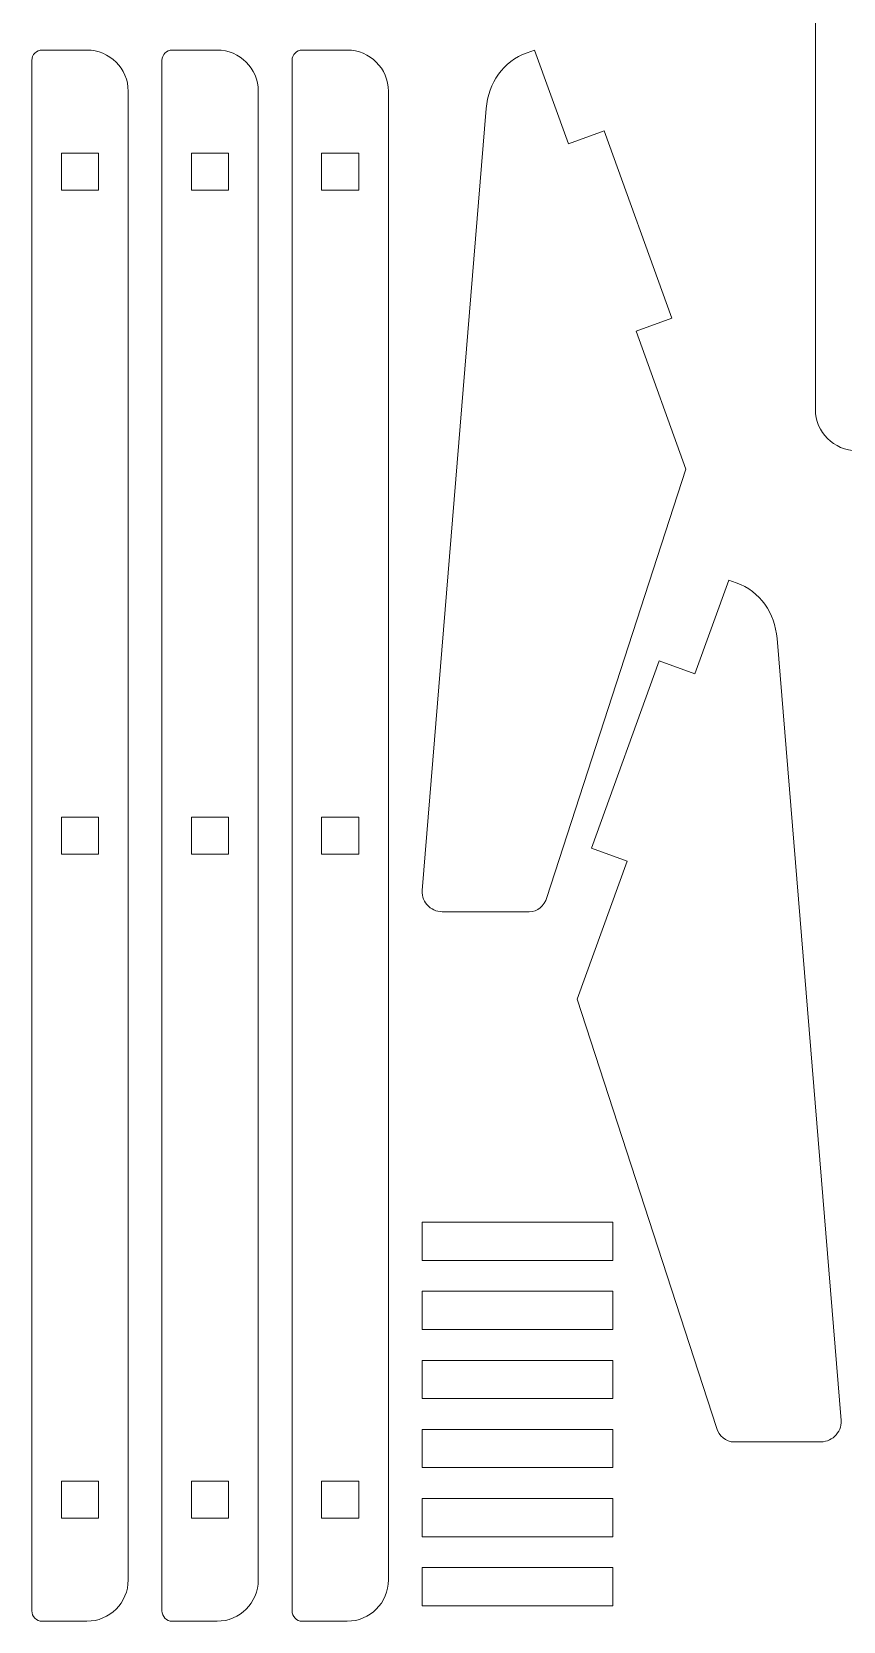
# Model space of a CAD drawing. Header units: millimetres. Extents: x -258 to 317, y -174 to 169.
# Drawn here: x -258.4 to -179.7, y -123.6 to 30.6 of the extents above; entities that cross this region are included whole.
import ezdxf

# ---------------------------------------------------------------- set-up
doc = ezdxf.new("R2010")
doc.units = ezdxf.units.MM
doc.header["$MEASUREMENT"] = 0
doc.layers.add('Layer 1', color=7, linetype='Continuous')

msp = doc.modelspace()

# ---------------------------------------------------------------- linework, layer by layer
at = {"layer": 'Layer 1', "color": 250, "lineweight": 9}
for points, knots in [([(-89.4032, 138.3285), (-89.4032, 138.3285), (-89.4032, -6.0713), (-89.4032, -6.0713), (-89.4032, -6.0713), (-89.4032, -8.2744), (-91.2, -10.0713), (-93.4031, -10.0713), (-93.4031, -10.0713), (-93.4031, -10.0713), (-118.1527, -10.0713), (-118.1527, -10.0713), (-118.1527, -10.0713), (-119.63, -10.0713), (-120.8663, -9.0251), (-121.111, -7.5682), (-121.111, -7.5682), (-122.3024, -0.4754), (-128.4717, 4.9287), (-135.9031, 4.9287), (-135.9031, 4.9287), (-143.3345, 4.9287), (-149.5038, -0.4754), (-150.6952, -7.5682), (-150.6952, -7.5682), (-150.9399, -9.025), (-152.1763, -10.0713), (-153.6535, -10.0713), (-153.6535, -10.0713), (-153.6535, -10.0713), (-178.4031, -10.0713), (-178.4031, -10.0713), (-178.4031, -10.0713), (-180.6062, -10.0713), (-182.4031, -8.2744), (-182.4031, -6.0713), (-182.4031, -6.0713), (-182.4031, -6.0713), (-182.4031, 138.3285), (-182.4031, 138.3285), (-182.4031, 138.3285), (-182.4031, 140.5316), (-180.6062, 142.3285), (-178.4031, 142.3285), (-178.4031, 142.3285), (-178.4031, 142.3285), (-153.6535, 142.3285), (-153.6535, 142.3285), (-153.6535, 142.3285), (-152.1762, 142.3285), (-150.9399, 141.2823), (-150.6952, 139.8254), (-150.6952, 139.8254), (-149.5038, 132.7326), (-143.3345, 127.3285), (-135.9031, 127.3285), (-135.9031, 127.3285), (-128.4717, 127.3285), (-122.3024, 132.7326), (-121.111, 139.8254), (-121.111, 139.8254), (-120.8663, 141.2822), (-119.6299, 142.3285), (-118.1527, 142.3285), (-118.1527, 142.3285), (-118.1527, 142.3285), (-93.4031, 142.3285), (-93.4031, 142.3285), (-93.4031, 142.3285), (-91.2, 142.3285), (-89.4032, 140.5316), (-89.4032, 138.3285)], [0, 0, 0, 0, 0.05263158, 0.05263158, 0.05263158, 0.05263158, 0.10526316, 0.10526316, 0.10526316, 0.10526316, 0.15789474, 0.15789474, 0.15789474, 0.15789474, 0.21052632, 0.21052632, 0.21052632, 0.21052632, 0.26315789, 0.26315789, 0.26315789, 0.26315789, 0.31578947, 0.31578947, 0.31578947, 0.31578947, 0.36842105, 0.36842105, 0.36842105, 0.36842105, 0.42105263, 0.42105263, 0.42105263, 0.42105263, 0.47368421, 0.47368421, 0.47368421, 0.47368421, 0.52631579, 0.52631579, 0.52631579, 0.52631579, 0.57894737, 0.57894737, 0.57894737, 0.57894737, 0.63157895, 0.63157895, 0.63157895, 0.63157895, 0.68421053, 0.68421053, 0.68421053, 0.68421053, 0.73684211, 0.73684211, 0.73684211, 0.73684211, 0.78947368, 0.78947368, 0.78947368, 0.78947368, 0.84210526, 0.84210526, 0.84210526, 0.84210526, 0.89473684, 0.89473684, 0.89473684, 0.89473684, 1, 1, 1, 1]), ([(-249.0531, 24.7871), (-249.0531, 24.7871), (-249.0531, -119.6128), (-249.0531, -119.6128), (-249.0531, -119.6128), (-249.0531, -121.8159), (-250.8502, -123.6128), (-253.0531, -123.6128), (-253.0531, -123.6128), (-253.0531, -123.6128), (-257.4031, -123.6128), (-257.4031, -123.6128), (-257.4031, -123.6128), (-257.9537, -123.6128), (-258.4031, -123.1634), (-258.4031, -122.6128), (-258.4031, -122.6128), (-258.4031, -122.6128), (-258.4031, 27.7871), (-258.4031, 27.7871), (-258.4031, 27.7871), (-258.4031, 28.3377), (-257.9539, 28.7871), (-257.4031, 28.7871), (-257.4031, 28.7871), (-257.4031, 28.7871), (-253.0531, 28.7871), (-253.0531, 28.7871), (-253.0531, 28.7871), (-250.85, 28.7871), (-249.0531, 26.9902), (-249.0531, 24.7871)], [0, 0, 0, 0, 0.11111111, 0.11111111, 0.11111111, 0.11111111, 0.22222222, 0.22222222, 0.22222222, 0.22222222, 0.33333333, 0.33333333, 0.33333333, 0.33333333, 0.44444444, 0.44444444, 0.44444444, 0.44444444, 0.55555556, 0.55555556, 0.55555556, 0.55555556, 0.66666667, 0.66666667, 0.66666667, 0.66666667, 0.77777778, 0.77777778, 0.77777778, 0.77777778, 1, 1, 1, 1]), ([(-236.4343, 24.7871), (-236.4343, 24.7871), (-236.4343, -119.6128), (-236.4343, -119.6128), (-236.4343, -119.6128), (-236.4343, -121.8159), (-238.2314, -123.6128), (-240.4343, -123.6128), (-240.4343, -123.6128), (-240.4343, -123.6128), (-244.7843, -123.6128), (-244.7843, -123.6128), (-244.7843, -123.6128), (-245.3349, -123.6128), (-245.7843, -123.1634), (-245.7843, -122.6128), (-245.7843, -122.6128), (-245.7843, -122.6128), (-245.7843, 27.7871), (-245.7843, 27.7871), (-245.7843, 27.7871), (-245.7843, 28.3377), (-245.3351, 28.7871), (-244.7843, 28.7871), (-244.7843, 28.7871), (-244.7843, 28.7871), (-240.4343, 28.7871), (-240.4343, 28.7871), (-240.4343, 28.7871), (-238.2312, 28.7871), (-236.4343, 26.9902), (-236.4343, 24.7871)], [0, 0, 0, 0, 0.11111111, 0.11111111, 0.11111111, 0.11111111, 0.22222222, 0.22222222, 0.22222222, 0.22222222, 0.33333333, 0.33333333, 0.33333333, 0.33333333, 0.44444444, 0.44444444, 0.44444444, 0.44444444, 0.55555556, 0.55555556, 0.55555556, 0.55555556, 0.66666667, 0.66666667, 0.66666667, 0.66666667, 0.77777778, 0.77777778, 0.77777778, 0.77777778, 1, 1, 1, 1]), ([(-223.8155, 24.7871), (-223.8155, 24.7871), (-223.8155, -119.6128), (-223.8155, -119.6128), (-223.8155, -119.6128), (-223.8155, -121.8159), (-225.6126, -123.6128), (-227.8155, -123.6128), (-227.8155, -123.6128), (-227.8155, -123.6128), (-232.1655, -123.6128), (-232.1655, -123.6128), (-232.1655, -123.6128), (-232.7161, -123.6128), (-233.1655, -123.1634), (-233.1655, -122.6128), (-233.1655, -122.6128), (-233.1655, -122.6128), (-233.1655, 27.7871), (-233.1655, 27.7871), (-233.1655, 27.7871), (-233.1655, 28.3377), (-232.7163, 28.7871), (-232.1655, 28.7871), (-232.1655, 28.7871), (-232.1655, 28.7871), (-227.8155, 28.7871), (-227.8155, 28.7871), (-227.8155, 28.7871), (-225.6124, 28.7871), (-223.8155, 26.9902), (-223.8155, 24.7871)], [0, 0, 0, 0, 0.11111111, 0.11111111, 0.11111111, 0.11111111, 0.22222222, 0.22222222, 0.22222222, 0.22222222, 0.33333333, 0.33333333, 0.33333333, 0.33333333, 0.44444444, 0.44444444, 0.44444444, 0.44444444, 0.55555556, 0.55555556, 0.55555556, 0.55555556, 0.66666667, 0.66666667, 0.66666667, 0.66666667, 0.77777778, 0.77777778, 0.77777778, 0.77777778, 1, 1, 1, 1]), ([(-220.5447, -52.7419), (-220.5447, -52.7419), (-214.3272, 23.1186), (-214.3272, 23.1186), (-214.3272, 23.1186), (-214.1238, 25.6024), (-212.7137, 27.678), (-210.3701, 28.5246), (-210.3701, 28.5246), (-210.3701, 28.5246), (-209.6433, 28.7871), (-209.6433, 28.7871), (-209.6433, 28.7871), (-209.6433, 28.7871), (-206.3621, 19.7022), (-206.3621, 19.7022), (-206.3621, 19.7022), (-206.3621, 19.7022), (-202.8819, 20.9591), (-202.8819, 20.9591), (-202.8819, 20.9591), (-202.8819, 20.9591), (-196.3196, 2.7894), (-196.3196, 2.7894), (-196.3196, 2.7894), (-196.3196, 2.7894), (-199.7995, 1.5325), (-199.7995, 1.5325), (-199.7995, 1.5325), (-199.7995, 1.5325), (-194.9578, -11.8728), (-194.9578, -11.8728), (-194.9578, -11.8728), (-194.9578, -11.8728), (-208.4494, -53.426), (-208.4494, -53.426), (-208.4494, -53.426), (-208.7069, -54.219), (-209.3446, -54.8138), (-210.1794, -54.8138), (-210.1794, -54.8138), (-210.1794, -54.8138), (-218.3768, -54.8138), (-218.3768, -54.8138), (-218.3768, -54.8138), (-218.9712, -54.8139), (-219.4985, -54.6775), (-219.9281, -54.2669), (-219.9281, -54.2669), (-220.3578, -53.8562), (-220.5681, -53.3358), (-220.5447, -52.7419)], [0, 0, 0, 0, 0.07142857, 0.07142857, 0.07142857, 0.07142857, 0.14285714, 0.14285714, 0.14285714, 0.14285714, 0.21428571, 0.21428571, 0.21428571, 0.21428571, 0.28571429, 0.28571429, 0.28571429, 0.28571429, 0.35714286, 0.35714286, 0.35714286, 0.35714286, 0.42857143, 0.42857143, 0.42857143, 0.42857143, 0.5, 0.5, 0.5, 0.5, 0.57142857, 0.57142857, 0.57142857, 0.57142857, 0.64285714, 0.64285714, 0.64285714, 0.64285714, 0.71428571, 0.71428571, 0.71428571, 0.71428571, 0.78571429, 0.78571429, 0.78571429, 0.78571429, 0.85714286, 0.85714286, 0.85714286, 0.85714286, 1, 1, 1, 1]), ([(-255.5281, 18.7871), (-255.5281, 18.7871), (-255.5281, 15.1871), (-255.5281, 15.1871), (-255.5281, 15.1871), (-255.5281, 15.1871), (-251.9281, 15.1871), (-251.9281, 15.1871), (-251.9281, 15.1871), (-251.9281, 15.1871), (-251.9281, 18.7871), (-251.9281, 18.7871), (-251.9281, 18.7871), (-251.9281, 18.7871), (-255.5281, 18.7871), (-255.5281, 18.7871)], [0, 0, 0, 0, 0.2, 0.2, 0.2, 0.2, 0.4, 0.4, 0.4, 0.4, 0.6, 0.6, 0.6, 0.6, 1, 1, 1, 1]), ([(-242.9093, 18.7871), (-242.9093, 18.7871), (-242.9093, 15.1871), (-242.9093, 15.1871), (-242.9093, 15.1871), (-242.9093, 15.1871), (-239.3093, 15.1871), (-239.3093, 15.1871), (-239.3093, 15.1871), (-239.3093, 15.1871), (-239.3093, 18.7871), (-239.3093, 18.7871), (-239.3093, 18.7871), (-239.3093, 18.7871), (-242.9093, 18.7871), (-242.9093, 18.7871)], [0, 0, 0, 0, 0.2, 0.2, 0.2, 0.2, 0.4, 0.4, 0.4, 0.4, 0.6, 0.6, 0.6, 0.6, 1, 1, 1, 1]), ([(-230.2905, 18.7871), (-230.2905, 18.7871), (-230.2905, 15.1871), (-230.2905, 15.1871), (-230.2905, 15.1871), (-230.2905, 15.1871), (-226.6905, 15.1871), (-226.6905, 15.1871), (-226.6905, 15.1871), (-226.6905, 15.1871), (-226.6905, 18.7871), (-226.6905, 18.7871), (-226.6905, 18.7871), (-226.6905, 18.7871), (-230.2905, 18.7871), (-230.2905, 18.7871)], [0, 0, 0, 0, 0.2, 0.2, 0.2, 0.2, 0.4, 0.4, 0.4, 0.4, 0.6, 0.6, 0.6, 0.6, 1, 1, 1, 1]), ([(-179.9097, -104.154), (-179.9097, -104.154), (-186.1272, -28.2935), (-186.1272, -28.2935), (-186.1272, -28.2935), (-186.3306, -25.8096), (-187.7407, -23.7341), (-190.0843, -22.8875), (-190.0843, -22.8875), (-190.0843, -22.8875), (-190.8111, -22.625), (-190.8111, -22.625), (-190.8111, -22.625), (-190.8111, -22.625), (-194.0924, -31.7099), (-194.0924, -31.7099), (-194.0924, -31.7099), (-194.0924, -31.7099), (-197.5725, -30.453), (-197.5725, -30.453), (-197.5725, -30.453), (-197.5725, -30.453), (-204.1349, -48.6227), (-204.1349, -48.6227), (-204.1349, -48.6227), (-204.1349, -48.6227), (-200.6549, -49.8796), (-200.6549, -49.8796), (-200.6549, -49.8796), (-200.6549, -49.8796), (-205.4966, -63.2849), (-205.4966, -63.2849), (-205.4966, -63.2849), (-205.4966, -63.2849), (-192.005, -104.8381), (-192.005, -104.8381), (-192.005, -104.8381), (-191.7476, -105.631), (-191.1099, -106.2259), (-190.2751, -106.2259), (-190.2751, -106.2259), (-190.2751, -106.2259), (-182.0776, -106.2259), (-182.0776, -106.2259), (-182.0776, -106.2259), (-181.4833, -106.2259), (-180.9559, -106.0896), (-180.5263, -105.6789), (-180.5263, -105.6789), (-180.0967, -105.2682), (-179.8863, -104.7479), (-179.9097, -104.154)], [0, 0, 0, 0, 0.07142857, 0.07142857, 0.07142857, 0.07142857, 0.14285714, 0.14285714, 0.14285714, 0.14285714, 0.21428571, 0.21428571, 0.21428571, 0.21428571, 0.28571429, 0.28571429, 0.28571429, 0.28571429, 0.35714286, 0.35714286, 0.35714286, 0.35714286, 0.42857143, 0.42857143, 0.42857143, 0.42857143, 0.5, 0.5, 0.5, 0.5, 0.57142857, 0.57142857, 0.57142857, 0.57142857, 0.64285714, 0.64285714, 0.64285714, 0.64285714, 0.71428571, 0.71428571, 0.71428571, 0.71428571, 0.78571429, 0.78571429, 0.78571429, 0.78571429, 0.85714286, 0.85714286, 0.85714286, 0.85714286, 1, 1, 1, 1]), ([(-255.5281, -45.6128), (-255.5281, -45.6128), (-255.5281, -49.2128), (-255.5281, -49.2128), (-255.5281, -49.2128), (-255.5281, -49.2128), (-251.9281, -49.2128), (-251.9281, -49.2128), (-251.9281, -49.2128), (-251.9281, -49.2128), (-251.9281, -45.6128), (-251.9281, -45.6128), (-251.9281, -45.6128), (-251.9281, -45.6128), (-255.5281, -45.6128), (-255.5281, -45.6128)], [0, 0, 0, 0, 0.2, 0.2, 0.2, 0.2, 0.4, 0.4, 0.4, 0.4, 0.6, 0.6, 0.6, 0.6, 1, 1, 1, 1]), ([(-242.9093, -45.6128), (-242.9093, -45.6128), (-242.9093, -49.2128), (-242.9093, -49.2128), (-242.9093, -49.2128), (-242.9093, -49.2128), (-239.3093, -49.2128), (-239.3093, -49.2128), (-239.3093, -49.2128), (-239.3093, -49.2128), (-239.3093, -45.6128), (-239.3093, -45.6128), (-239.3093, -45.6128), (-239.3093, -45.6128), (-242.9093, -45.6128), (-242.9093, -45.6128)], [0, 0, 0, 0, 0.2, 0.2, 0.2, 0.2, 0.4, 0.4, 0.4, 0.4, 0.6, 0.6, 0.6, 0.6, 1, 1, 1, 1]), ([(-230.2905, -45.6128), (-230.2905, -45.6128), (-230.2905, -49.2128), (-230.2905, -49.2128), (-230.2905, -49.2128), (-230.2905, -49.2128), (-226.6905, -49.2128), (-226.6905, -49.2128), (-226.6905, -49.2128), (-226.6905, -49.2128), (-226.6905, -45.6128), (-226.6905, -45.6128), (-226.6905, -45.6128), (-226.6905, -45.6128), (-230.2905, -45.6128), (-230.2905, -45.6128)], [0, 0, 0, 0, 0.2, 0.2, 0.2, 0.2, 0.4, 0.4, 0.4, 0.4, 0.6, 0.6, 0.6, 0.6, 1, 1, 1, 1]), ([(-220.5465, -84.9128), (-220.5465, -84.9128), (-202.0465, -84.9128), (-202.0465, -84.9128), (-202.0465, -84.9128), (-202.0465, -84.9128), (-202.0465, -88.6128), (-202.0465, -88.6128), (-202.0465, -88.6128), (-202.0465, -88.6128), (-220.5465, -88.6128), (-220.5465, -88.6128), (-220.5465, -88.6128), (-220.5465, -88.6128), (-220.5465, -84.9128), (-220.5465, -84.9128)], [0, 0, 0, 0, 0.2, 0.2, 0.2, 0.2, 0.4, 0.4, 0.4, 0.4, 0.6, 0.6, 0.6, 0.6, 1, 1, 1, 1]), ([(-220.5465, -91.6128), (-220.5465, -91.6128), (-202.0465, -91.6128), (-202.0465, -91.6128), (-202.0465, -91.6128), (-202.0465, -91.6128), (-202.0465, -95.3128), (-202.0465, -95.3128), (-202.0465, -95.3128), (-202.0465, -95.3128), (-220.5465, -95.3128), (-220.5465, -95.3128), (-220.5465, -95.3128), (-220.5465, -95.3128), (-220.5465, -91.6128), (-220.5465, -91.6128)], [0, 0, 0, 0, 0.2, 0.2, 0.2, 0.2, 0.4, 0.4, 0.4, 0.4, 0.6, 0.6, 0.6, 0.6, 1, 1, 1, 1]), ([(-220.5465, -98.3128), (-220.5465, -98.3128), (-202.0465, -98.3128), (-202.0465, -98.3128), (-202.0465, -98.3128), (-202.0465, -98.3128), (-202.0465, -102.0128), (-202.0465, -102.0128), (-202.0465, -102.0128), (-202.0465, -102.0128), (-220.5465, -102.0128), (-220.5465, -102.0128), (-220.5465, -102.0128), (-220.5465, -102.0128), (-220.5465, -98.3128), (-220.5465, -98.3128)], [0, 0, 0, 0, 0.2, 0.2, 0.2, 0.2, 0.4, 0.4, 0.4, 0.4, 0.6, 0.6, 0.6, 0.6, 1, 1, 1, 1]), ([(-220.5465, -105.0128), (-220.5465, -105.0128), (-202.0465, -105.0128), (-202.0465, -105.0128), (-202.0465, -105.0128), (-202.0465, -105.0128), (-202.0465, -108.7128), (-202.0465, -108.7128), (-202.0465, -108.7128), (-202.0465, -108.7128), (-220.5465, -108.7128), (-220.5465, -108.7128), (-220.5465, -108.7128), (-220.5465, -108.7128), (-220.5465, -105.0128), (-220.5465, -105.0128)], [0, 0, 0, 0, 0.2, 0.2, 0.2, 0.2, 0.4, 0.4, 0.4, 0.4, 0.6, 0.6, 0.6, 0.6, 1, 1, 1, 1]), ([(-255.5281, -110.0128), (-255.5281, -110.0128), (-255.5281, -113.6128), (-255.5281, -113.6128), (-255.5281, -113.6128), (-255.5281, -113.6128), (-251.9281, -113.6128), (-251.9281, -113.6128), (-251.9281, -113.6128), (-251.9281, -113.6128), (-251.9281, -110.0128), (-251.9281, -110.0128), (-251.9281, -110.0128), (-251.9281, -110.0128), (-255.5281, -110.0128), (-255.5281, -110.0128)], [0, 0, 0, 0, 0.2, 0.2, 0.2, 0.2, 0.4, 0.4, 0.4, 0.4, 0.6, 0.6, 0.6, 0.6, 1, 1, 1, 1]), ([(-242.9093, -110.0128), (-242.9093, -110.0128), (-242.9093, -113.6128), (-242.9093, -113.6128), (-242.9093, -113.6128), (-242.9093, -113.6128), (-239.3093, -113.6128), (-239.3093, -113.6128), (-239.3093, -113.6128), (-239.3093, -113.6128), (-239.3093, -110.0128), (-239.3093, -110.0128), (-239.3093, -110.0128), (-239.3093, -110.0128), (-242.9093, -110.0128), (-242.9093, -110.0128)], [0, 0, 0, 0, 0.2, 0.2, 0.2, 0.2, 0.4, 0.4, 0.4, 0.4, 0.6, 0.6, 0.6, 0.6, 1, 1, 1, 1]), ([(-230.2905, -110.0128), (-230.2905, -110.0128), (-230.2905, -113.6128), (-230.2905, -113.6128), (-230.2905, -113.6128), (-230.2905, -113.6128), (-226.6905, -113.6128), (-226.6905, -113.6128), (-226.6905, -113.6128), (-226.6905, -113.6128), (-226.6905, -110.0128), (-226.6905, -110.0128), (-226.6905, -110.0128), (-226.6905, -110.0128), (-230.2905, -110.0128), (-230.2905, -110.0128)], [0, 0, 0, 0, 0.2, 0.2, 0.2, 0.2, 0.4, 0.4, 0.4, 0.4, 0.6, 0.6, 0.6, 0.6, 1, 1, 1, 1]), ([(-220.5465, -111.7128), (-220.5465, -111.7128), (-202.0465, -111.7128), (-202.0465, -111.7128), (-202.0465, -111.7128), (-202.0465, -111.7128), (-202.0465, -115.4128), (-202.0465, -115.4128), (-202.0465, -115.4128), (-202.0465, -115.4128), (-220.5465, -115.4128), (-220.5465, -115.4128), (-220.5465, -115.4128), (-220.5465, -115.4128), (-220.5465, -111.7128), (-220.5465, -111.7128)], [0, 0, 0, 0, 0.2, 0.2, 0.2, 0.2, 0.4, 0.4, 0.4, 0.4, 0.6, 0.6, 0.6, 0.6, 1, 1, 1, 1]), ([(-220.5465, -118.4128), (-220.5465, -118.4128), (-202.0465, -118.4128), (-202.0465, -118.4128), (-202.0465, -118.4128), (-202.0465, -118.4128), (-202.0465, -122.1128), (-202.0465, -122.1128), (-202.0465, -122.1128), (-202.0465, -122.1128), (-220.5465, -122.1128), (-220.5465, -122.1128), (-220.5465, -122.1128), (-220.5465, -122.1128), (-220.5465, -118.4128), (-220.5465, -118.4128)], [0, 0, 0, 0, 0.2, 0.2, 0.2, 0.2, 0.4, 0.4, 0.4, 0.4, 0.6, 0.6, 0.6, 0.6, 1, 1, 1, 1])]:
    msp.add_open_spline(points, degree=3, knots=knots, dxfattribs=at)

doc.saveas('drawing.dxf')
